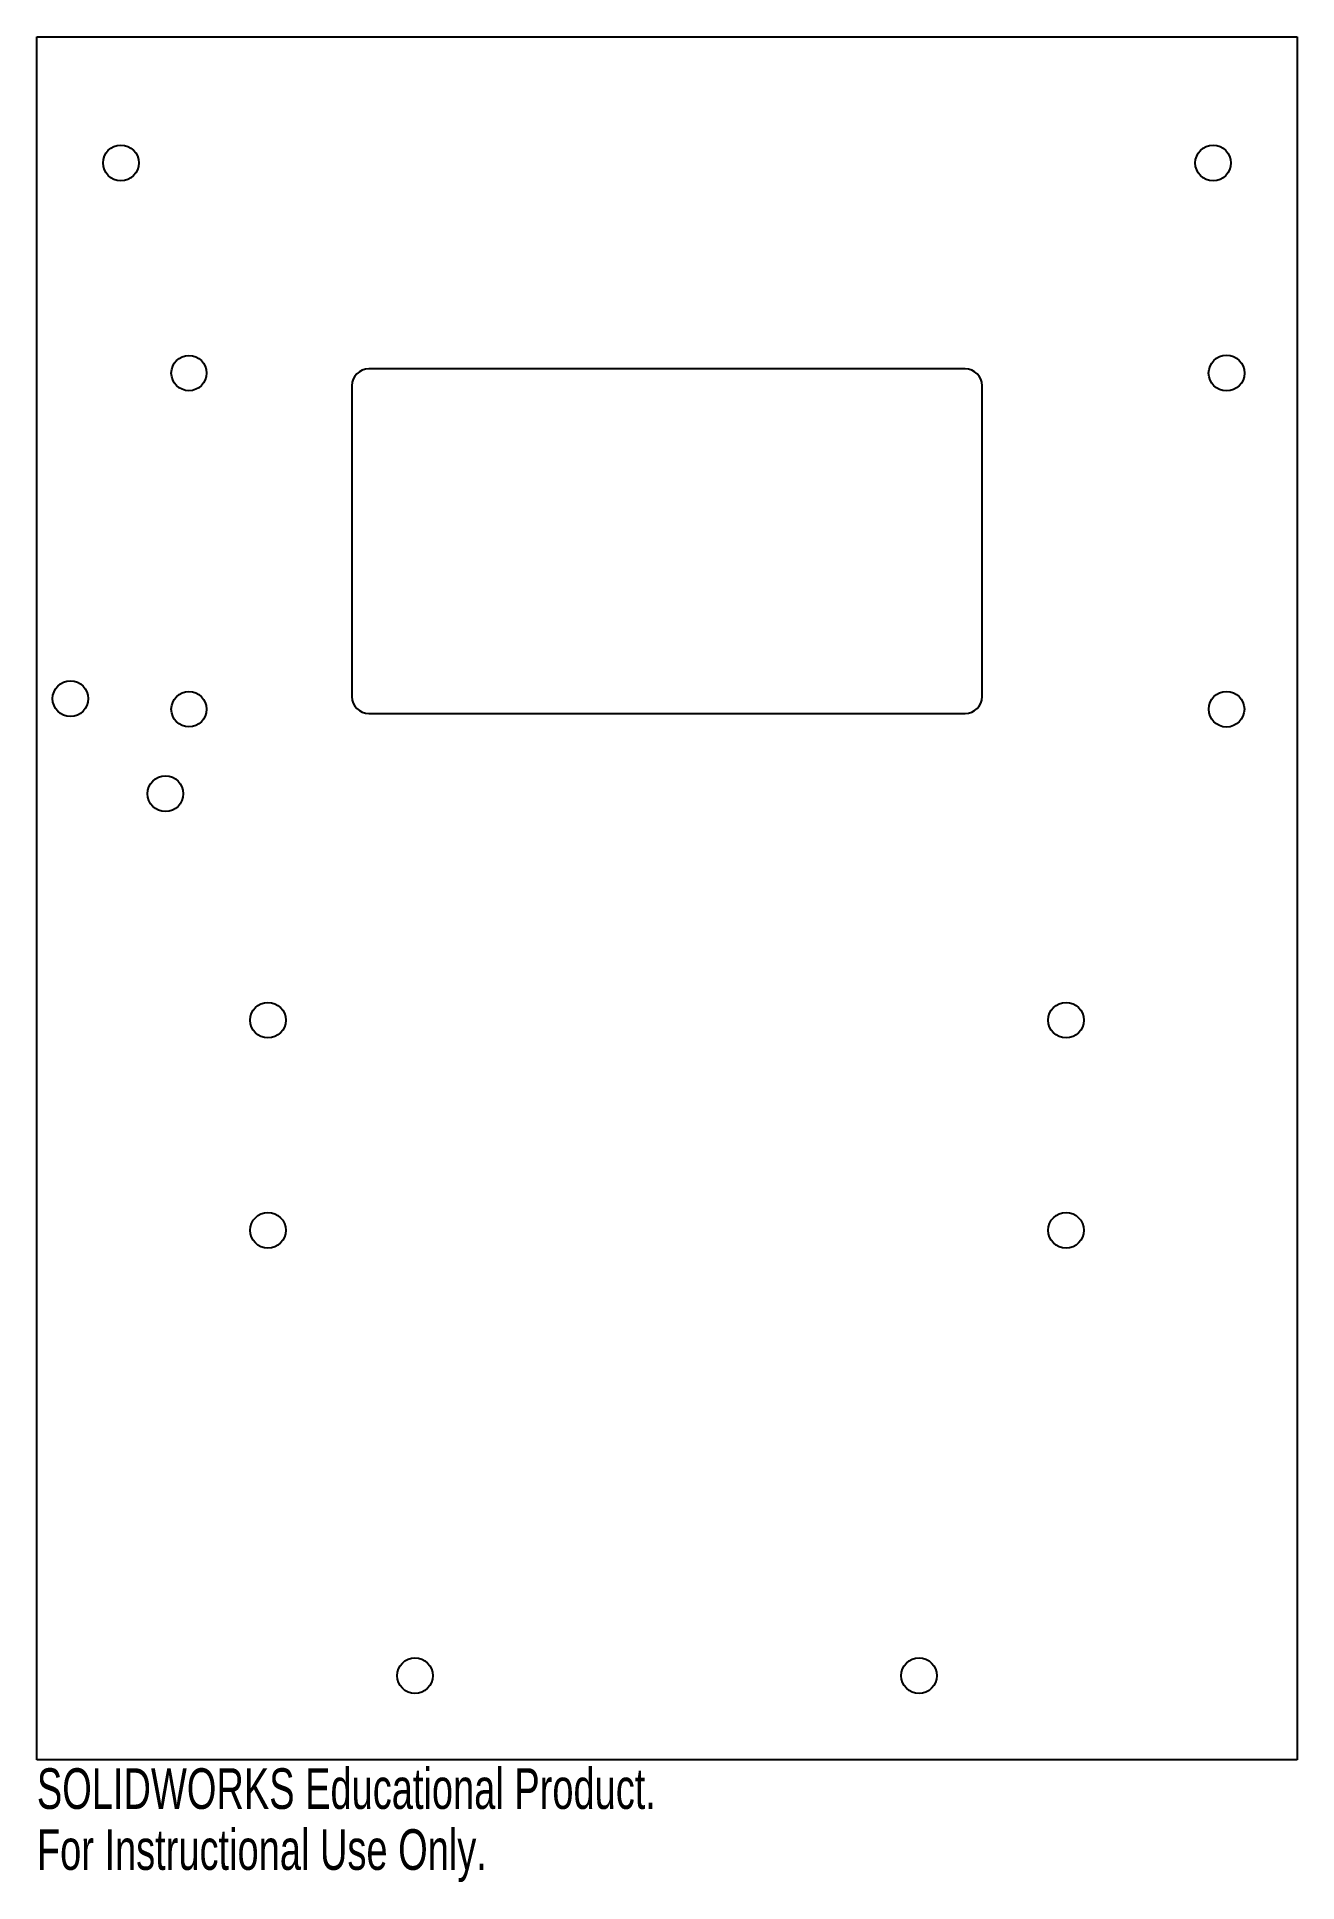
# Model space of a CAD drawing. Header units: millimetres. Extents: x -75 to 75, y -295 to -75.
import ezdxf

# ---------------------------------------------------------------- set-up
doc = ezdxf.new("R2010")
doc.units = ezdxf.units.MM
doc.styles.add('SLDTEXTSTYLE0', font='TXT', dxfattribs={"width": 0.7})

msp = doc.modelspace()

# ---------------------------------------------------------------- linework, layer by layer
at = {"color": 7, "linetype": 'Continuous', "lineweight": 25}
for p, q in [((-75, -75), (75, -75)), ((-75, -280), (-75, -75)), ((75, -75), (75, -280)), ((35.5, -114.5), (-35.5, -114.5)), ((-37.5, -116.5), (-37.5, -153.5)), ((37.5, -153.5), (37.5, -116.5)), ((-35.5, -155.5), (35.5, -155.5)), ((75, -280), (-75, -280))]:
    msp.add_line(p, q, dxfattribs=at)
for centre, radius in [((-65, -90), 2.13), ((65, -90), 2.12), ((-56.9, -115), 2.1), ((66.6, -115), 2.13), ((-71.01, -153.74), 2.12), ((-56.9, -155), 2.1), ((66.6, -155), 2.12), ((-59.7, -165.05), 2.13), ((-47.5, -192), 2.12), ((47.5, -192), 2.12), ((-47.5, -217), 2.12), ((47.5, -217), 2.12), ((-30, -270), 2.12), ((30, -270), 2.12)]:
    msp.add_circle(centre, radius, dxfattribs=at)
for centre, start, end in [((-35.5, -116.5), 90, 180), ((35.5, -116.5), 0, 90), ((-35.5, -153.5), 180, 270), ((35.5, -153.5), 270, 0)]:
    msp.add_arc(centre, 2, start, end, dxfattribs=at)

# ---------------------------------------------------------------- texts
at = {"color": 7, "linetype": 'Continuous', "char_height": 4.8336, "attachment_point": 1, "style": 'SLDTEXTSTYLE0'}
for s, insert in [('SOLIDWORKS Educational Product.', (-75, -281.02)), ('For Instructional Use Only.', (-75, -288.27))]:
    msp.add_mtext(s, dxfattribs=dict(at, insert=insert))

doc.saveas('drawing.dxf')
